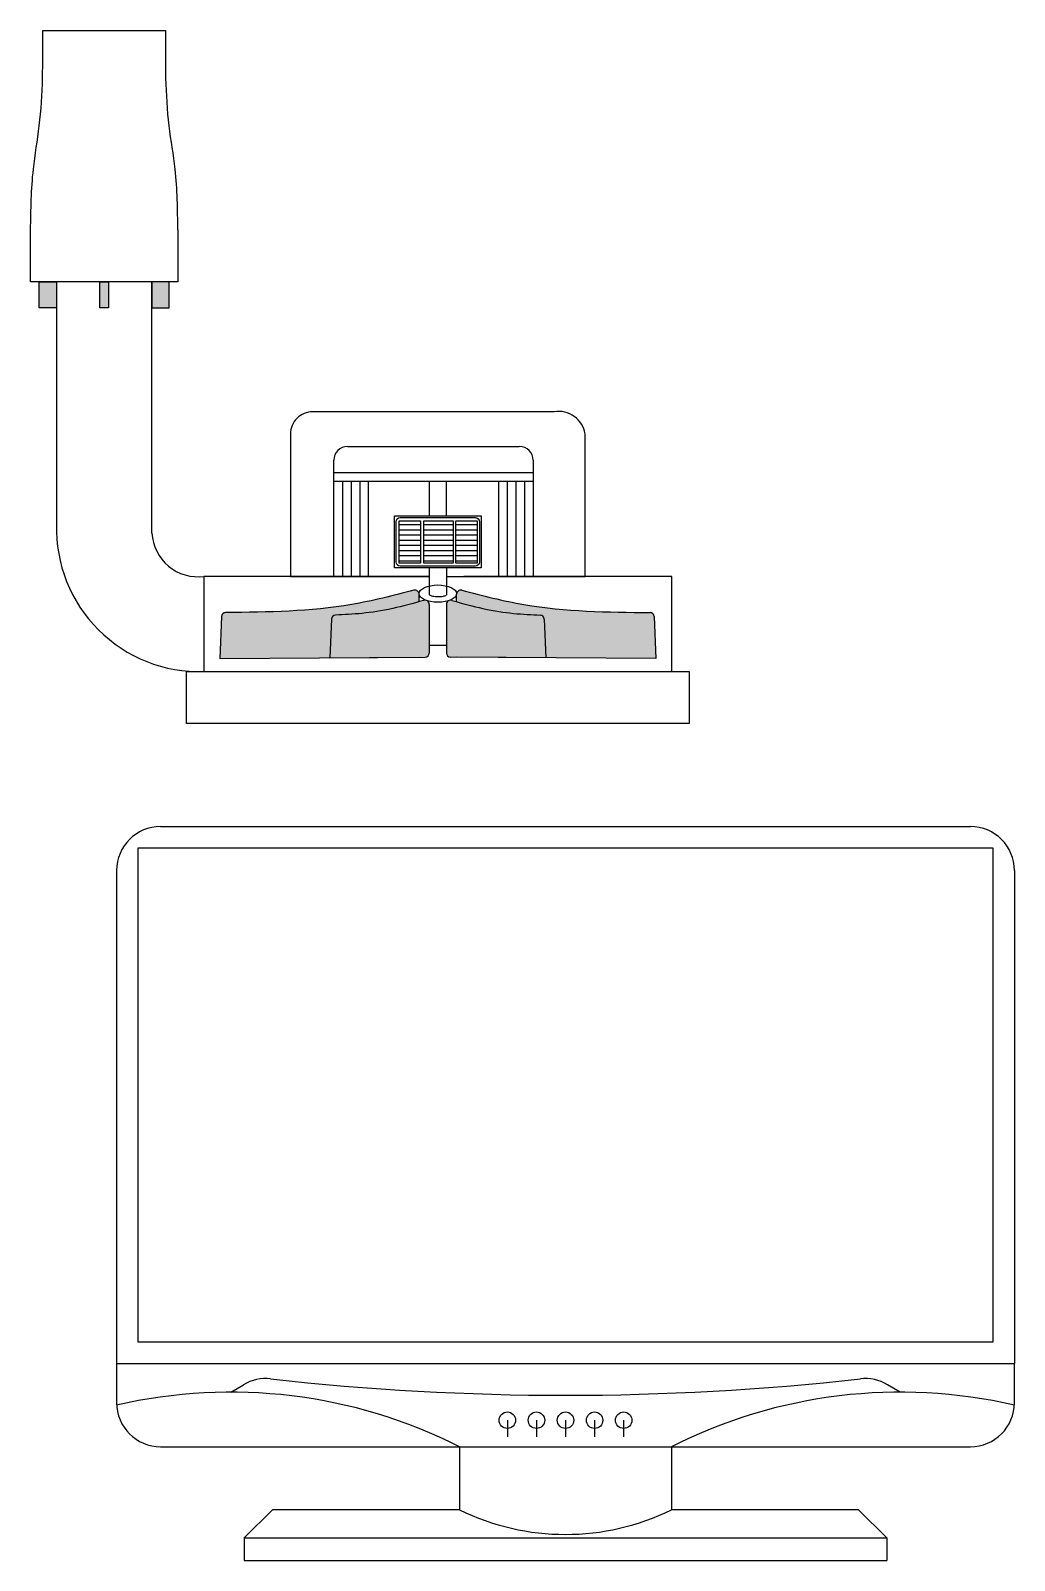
# Model space of a CAD drawing. Extents: x -2.4 to 62.2, y -8.6 to 10.3.
# Drawn here: x 50.04 to 53.59, y 3.69 to 9.21 of the extents above; entities that cross this region are included whole.
import ezdxf

# ---------------------------------------------------------------- set-up
doc = ezdxf.new("R2010")
doc.units = 0
doc.header["$LTSCALE"] = 0.25
doc.header["$MEASUREMENT"] = 0
doc.layers.get('0').update_dxf_attribs({"linetype": 'CONTINUOUS'})
doc.layers.add('MECHSYS', color=7, linetype='CONTINUOUS')

# ---------------------------------------------------------------- blocks, each defined once
blk = doc.blocks.new('Lab Fan')
at = {"layer": 'MECHSYS', "transparency": 33554516}
h = blk.add_hatch(color=256, dxfattribs=at)
h.dxf.hatch_style = 1
h.paths.add_polyline_path([(11.75, 4.625), (11.8125, 4.625), (11.8125, 4.71875), (11.75, 4.71875)])
h.paths.add_polyline_path([(12.21875, 4.71875), (12.15625, 4.71875), (12.15625, 4.625), (12.21875, 4.625)])
h.paths.add_polyline_path([(11.96875, 4.625), (12, 4.625), (12, 4.71875), (11.96875, 4.71875)])
at = {"layer": 'MECHSYS', "transparency": 33554679}
h = blk.add_hatch(dxfattribs=at)
h.set_pattern_fill('ANSI31', color=256, scale=0.15, angle=135)
h.set_pattern_definition([(180, (0, 0), (-1.734723475976807e-18, -0.01875), [])])
h.paths.add_polyline_path([(13.12555484524887, 3.856553567703909), (13.04848394424046, 3.856553567703909), (13.04848394424046, 3.703951036778772), (13.12555484524887, 3.703951036778772)])
h.paths.add_polyline_path([(13.24255580041658, 3.856069112152969), (13.13737095722111, 3.856069112152969), (13.13737095722111, 3.703951036778772), (13.24255580041658, 3.703951036778772)])
h.paths.add_polyline_path([(13.32962310981502, 3.856069112152969), (13.25255220880661, 3.856069112152969), (13.25255220880661, 3.703466581227833), (13.32962310981502, 3.703466581227833)])
at = {"layer": 'MECHSYS', "transparency": 33554475}
h = blk.add_hatch(color=256, dxfattribs=at)
h.dxf.hatch_style = 1
h.set_gradient(rotation=135)
edge = h.paths.add_edge_path()
edge.add_arc((13.10496389603929, 3.591440700239457), 0.01500000000000054, 0.1221001764602435, 104.6107405825961)
edge.add_spline(control_points=[(13.10118013385706, 3.605955628546366), (13.02671104807349, 3.586542972516352), (12.80465969163106, 3.530083997362452), (12.57483974447663, 3.52698415847127), (12.42205998034989, 3.525637205224561)], knot_values=[0.01912167569280898, 0.01912167569280898, 0.01912167569280898, 0.01912167569280898, 0.2493722040562046, 0.7050627165955055, 0.7050627165955055, 0.7050627165955055, 0.7050627165955055], degree=3, periodic=0)
edge.add_arc((12.42219221981006, 3.510637788145042), 0.01499999999999959, 90.51116884355761, 177.760049648033)
edge.add_line((12.40720368120476, 3.511224056409079), (12.40128481384592, 3.359902251444442))
edge.add_line((12.40128481384592, 3.359902251444442), (13.12044603282787, 3.365213264755287))
edge.add_line((13.12044603282787, 3.365213264755287), (13.11996386197899, 3.59147266596671))
h = blk.add_hatch(color=256, dxfattribs=at)
h.dxf.hatch_style = 1
h.set_gradient(rotation=135)
edge = h.paths.add_edge_path()
edge.add_arc((13.27003610396071, 3.591440700239457), 0.01500000000000054, 435.3892594174039, 539.8778998235397, ccw=False)
edge.add_spline(control_points=[(13.27381986614294, 3.605955628546366), (13.34828895192651, 3.586542972516352), (13.57034030836894, 3.530083997362452), (13.80016025552337, 3.52698415847127), (13.95294001965011, 3.525637205224561)], knot_values=[0.01912167569280898, 0.01912167569280898, 0.01912167569280898, 0.01912167569280898, 0.2493722040562046, 0.7050627165955055, 0.7050627165955055, 0.7050627165955055, 0.7050627165955055], degree=3, periodic=0)
edge.add_arc((13.95280778018994, 3.510637788145042), 0.01499999999999959, 362.239950351967, 449.4888311564424, ccw=False)
edge.add_line((13.96779631879524, 3.511224056409079), (13.97371518615408, 3.359902251444442))
edge.add_line((13.97371518615408, 3.359902251444442), (13.25455396717213, 3.365213264755287))
edge.add_line((13.25455396717213, 3.365213264755287), (13.25503613802101, 3.59147266596671))
h = blk.add_hatch(color=256, dxfattribs=at)
h.dxf.hatch_style = 1
h.set_gradient(rotation=135)
edge = h.paths.add_edge_path()
edge.add_arc((13.14150961739092, 3.555117145872306), 0.01499999999999968, 359.9833789336646, 471.7319079027787)
edge.add_spline(control_points=[(13.13595565531442, 3.569051043589305), (13.09779017269394, 3.55854657103615), (12.97110252845174, 3.523677710736397), (12.88092589750454, 3.51926575880356), (12.81819698264117, 3.51641768852142)], knot_values=[0.05600713990587171, 0.05600713990587171, 0.05600713990587171, 0.05600713990587171, 0.2493722040562046, 0.6978689158867264, 0.6978689158867264, 0.6978689158867264, 0.6978689158867264], degree=3, periodic=0)
edge.add_arc((12.81887732422418, 3.50143312528686), 0.01500000000000029, 92.63295840173288, 177.5929217869651)
edge.add_line((12.80389055948565, 3.502063111534381), (12.79803782791195, 3.362832276706101))
edge.add_line((12.79803782791195, 3.362832276706101), (13.12044603282787, 3.365213264755287))
edge.add_line((13.12044603282787, 3.365213264755287), (13.14156949261226, 3.364666789001418))
edge.add_arc((13.1414587204721, 3.379666379980274), 0.0150000000000001, 270.4231222538339, 359.9833789336662)
edge.add_line((13.15645871984094, 3.379662028595344), (13.15650961675977, 3.555112794487376))
h = blk.add_hatch(color=256, dxfattribs=at)
h.dxf.hatch_style = 1
h.set_gradient(rotation=135)
edge = h.paths.add_edge_path()
edge.add_arc((13.23349038260908, 3.555117145872306), 0.01499999999999968, 68.2680920976378, 180.0166210663354, ccw=False)
edge.add_spline(control_points=[(13.23904434468558, 3.569051043589305), (13.24435888571042, 3.567588296455114), (13.24967342673527, 3.566125549320923), (13.25497902066821, 3.564670265708928)], knot_values=[0.05600713990587171, 0.05600713990587171, 0.05600713990587171, 0.05600713990587171, 0.0829332127769466, 0.0829332127769466, 0.0829332127769466, 0.0829332127769466], degree=3, periodic=0)
edge.add_spline(control_points=[(13.25497902066821, 3.564670265708928), (13.28777465731991, 3.55567467479727), (13.40768037719401, 3.523492629549617), (13.49407410249546, 3.51926575880356), (13.55680301735883, 3.51641768852142)], knot_values=[0.0829332127769466, 0.0829332127769466, 0.0829332127769466, 0.0829332127769466, 0.2493722040562046, 0.6978689158867264, 0.6978689158867264, 0.6978689158867264, 0.6978689158867264], degree=3, periodic=0)
edge.add_arc((13.55612267577582, 3.50143312528686), 0.01500000000000029, 362.4070782130349, 447.39699669578437, ccw=False)
edge.add_line((13.57110944051435, 3.502063111534381), (13.57696217208805, 3.362832276706101))
edge.add_line((13.57696217208805, 3.362832276706101), (13.25455396717213, 3.365213264755287))
edge.add_line((13.25455396717213, 3.365213264755287), (13.23343050738774, 3.364666789001418))
edge.add_arc((13.2335412795279, 3.379666379980274), 0.0150000000000001, 180.0166210663337, 269.57687774616613, ccw=False)
edge.add_line((13.21854128015906, 3.379662028595344), (13.21849038324023, 3.555112794487376))
at = {"layer": 'MECHSYS'}
for p, q in [((11.8125, 4.71875), (11.8125, 3.8125)), ((12.15625, 3.8125), (12.15625, 4.71875)), ((12.8625, 4.125), (13.48125, 4.125)), ((12.8125, 3.65625), (12.8125, 4.075)), ((12.8125, 4.03125), (13.53125, 4.03125)), ((13.53125, 4.075), (13.53125, 3.65625)), ((12.8125, 4), (13.53125, 4)), ((12.84375, 4), (12.84375, 3.65625)), ((12.875, 4), (12.875, 3.65625)), ((12.90625, 4), (12.90625, 3.65625)), ((12.9375, 3.65625), (12.9375, 4)), ((13.15625, 4), (13.15625, 3.875)), ((13.21875, 3.875), (13.21875, 4)), ((13.40624997778521, 4), (13.40624997778521, 3.65625)), ((13.4375, 4), (13.4375, 3.65625)), ((13.46875, 4), (13.46875, 3.65625)), ((13.5, 4), (13.5, 3.65625)), ((13.15625, 3.6875), (13.15625, 3.588995378996206)), ((13.21875, 3.6875), (13.21875, 3.588986251105336)), ((13.12002097932332, 3.564670265701863), (13.11996386197918, 3.591472665966546)), ((13.25497902067668, 3.564670265701863), (13.25503613802082, 3.591472665966546)), ((13.15650961676432, 3.555112794477167), (13.15645871984094, 3.379662028595344)), ((13.21849038323568, 3.555112794477167), (13.21854128015906, 3.379662028595344)), ((12.40720368120476, 3.511224056409079), (12.40128481384592, 3.359902251444442)), ((12.80389055948564, 3.502063111534382), (12.7980082894763, 3.362129585833639)), ((13.57110944051436, 3.502063111534382), (13.5769917105237, 3.362129585833639)), ((13.96779631879524, 3.511224056409079), (13.97371518615408, 3.359902251444442)), ((13.21875, 3.40625), (13.15625, 3.40625)), ((12.40128481384592, 3.359902251444442), (13.12044603282787, 3.365213264755287)), ((12.7980082894763, 3.362129585833639), (13.14156949261226, 3.364666789001418)), ((13.5769917105237, 3.362129585833639), (13.23343050738774, 3.364666789001418)), ((13.97371518615408, 3.359902251444442), (13.25455396717213, 3.365213264755287))]:
    blk.add_line(p, q, dxfattribs=at)
for points in [[(11.76249757476211, 5.625), (12.20625242523789, 5.625)], [(12.25, 4.906250000003086), (12.25, 4.71875), (11.71875, 4.71875), (11.71875, 4.906250003091322)], [(13.15625, 3.65625), (12.34375, 3.65625), (12.34375, 3.3125), (14.03125, 3.3125), (14.03125, 3.65625), (13.28125, 3.65625)]]:
    blk.add_lwpolyline(points, dxfattribs=at)
for points in [[(11.75, 4.71875), (11.8125, 4.71875), (11.8125, 4.625), (11.75, 4.625)], [(11.96875, 4.71875), (12, 4.71875), (12, 4.625), (11.96875, 4.625)], [(12.21875, 4.71875), (12.15625, 4.71875), (12.15625, 4.625), (12.21875, 4.625)], [(13.03125, 3.875), (13.34375, 3.875), (13.34375, 3.6875), (13.03125, 3.6875)], [(13.04848394424046, 3.856553567703909), (13.12555484524887, 3.856553567703909), (13.12555484524887, 3.703951036778772), (13.04848394424046, 3.703951036778772)], [(13.13737095722111, 3.856069112152969), (13.24255580041658, 3.856069112152969), (13.24255580041658, 3.703951036778772), (13.13737095722111, 3.703951036778772)], [(13.25255220880661, 3.856069112152969), (13.32962310981502, 3.856069112152969), (13.32962310981502, 3.703466581227833), (13.25255220880661, 3.703466581227833)], [(12.28125, 3.3125), (14.09375, 3.3125), (14.09375, 3.125), (12.28125, 3.125)]]:
    blk.add_lwpolyline(points, close=True, dxfattribs=at)
blk.add_lwpolyline([(13.21875, 3.65625), (13.71875, 3.65625), (13.71875, 4.17, 0.414213562373095), (13.6075, 4.25), (12.73625, 4.25, 0.414213562373095), (12.65625, 4.17), (12.65625, 3.65625), (13.15625, 3.65625)], format="xyb", dxfattribs=at)
blk.add_lwpolyline([(13.05191986831528, 3.86812595935945), (13.32287814796824, 3.86812595935945, -0.414213562373095), (13.33787814796824, 3.85312595935945), (13.33787814796824, 3.707935188434245, -0.414213562373095), (13.32287814796824, 3.692935188434245), (13.05191986831528, 3.692935188434245, -0.414213562373095), (13.03691986831528, 3.707935188434245), (13.03691986831528, 3.85312595935945, -0.414213562373095)], format="xyb", close=True, dxfattribs=at)
for centre, radius, start, end in [((12.8625, 4.075), 0.05, 90, 180), ((13.48125, 4.075), 0.05, 0, 90), ((12.328125, 3.828125), 0.5158616881005993, 178.2642954110716, 271.7357045889284), ((12.3219572368421, 3.820723684210526), 0.1659111729927787, 182.8411320416264, 277.5477257738435), ((13.10496389603929, 3.591440700239458), 0.015, 0.1221001758326154, 104.6107437203722), ((13.27003610396071, 3.591440700239458), 0.015, 75.3892562796279, 179.8778998241674), ((13.14150961739092, 3.555117145872306), 0.015, 359.9833788946735, 111.7319082859278), ((13.23349038260908, 3.555117145872306), 0.015, 68.26809171407211, 180.0166211053265), ((12.42219221981006, 3.510637788145041), 0.015, 90.5051240734884, 177.7600496480335), ((12.81887732422418, 3.501433125286861), 0.015, 92.59960525004011, 177.5929217869651), ((13.55612267577582, 3.501433125286861), 0.015, 2.407078213034886, 87.40039474995983), ((13.95280778018994, 3.510637788145041), 0.015, 2.239950351966514, 89.49487592651154), ((13.1414587204721, 3.379666379980274), 0.015, 270.4231222538328, 359.9833789336657), ((13.2335412795279, 3.379666379980274), 0.015, 180.0166210663343, 269.5768777461672)]:
    blk.add_arc(centre, radius, start, end, dxfattribs=at)
blk.add_ellipse((13.1875, 3.59375), major_axis=(0.06724657362288156, 0), ratio=0.4647076916550402, dxfattribs=at)
for points in [[(11.71875, 4.90625), (11.7288109243778, 5.125), (11.75013590565698, 5.28125), (11.76249757476211, 5.625)], [(12.25, 4.90625), (12.2399390756222, 5.125), (12.21861409434302, 5.28125), (12.20625242523789, 5.625)], [(13.15635508998005, 3.589010635153034), (13.16817693561626, 3.585301195769087), (13.18852158466109, 3.583240388943775), (13.20735408725295, 3.584614249409302), (13.21848861106707, 3.58887323297947)]]:
    blk.add_spline(points, degree=3, dxfattribs=at)
for points, knots in [([(13.10118013385706, 3.605955628546366), (13.02671104807349, 3.586542972516352), (12.80465969163106, 3.530083997362452), (12.57483974447663, 3.52698415847127), (12.42205998034989, 3.525637205224561)], [0.01912167569280898, 0.01912167569280898, 0.01912167569280898, 0.01912167569280898, 0.2493722040562046, 0.7050627165955055, 0.7050627165955055, 0.7050627165955055, 0.7050627165955055]), ([(13.27381986614294, 3.605955628546366), (13.34828895192651, 3.586542972516352), (13.57034030836894, 3.530083997362452), (13.80016025552337, 3.52698415847127), (13.95294001965011, 3.525637205224561)], [0.01912167569280898, 0.01912167569280898, 0.01912167569280898, 0.01912167569280898, 0.2493722040562046, 0.7050627165955055, 0.7050627165955055, 0.7050627165955055, 0.7050627165955055]), ([(13.13746317826954, 3.569465239591886), (13.13696067061784, 3.569327174257692), (13.13645816296613, 3.569189108923498), (13.13595565531442, 3.569051043589305), (13.09779017269394, 3.55854657103615), (12.97110252845174, 3.523677710736397), (12.88092589750454, 3.51926575880356), (12.81819698264117, 3.51641768852142)], [0.05346688767975484, 0.05346688767975484, 0.05346688767975484, 0.05346688767975484, 0.05600713990587171, 0.05600713990587171, 0.05600713990587171, 0.2493722040562046, 0.6978689158867264, 0.6978689158867264, 0.6978689158867264, 0.6978689158867264]), ([(13.23753682173046, 3.569465239591886), (13.23803932938216, 3.569327174257692), (13.23854183703387, 3.569189108923498), (13.23904434468558, 3.569051043589305), (13.27720982730606, 3.55854657103615), (13.40389747154826, 3.523677710736397), (13.49407410249546, 3.51926575880356), (13.55680301735883, 3.51641768852142)], [0.05346688767975484, 0.05346688767975484, 0.05346688767975484, 0.05346688767975484, 0.05600713990587171, 0.05600713990587171, 0.05600713990587171, 0.2493722040562046, 0.6978689158867264, 0.6978689158867264, 0.6978689158867264, 0.6978689158867264])]:
    blk.add_open_spline(points, degree=3, knots=knots, dxfattribs=at)
blk = doc.blocks.new('MONITOR 42 POLLICI')
for p, q in [((1158.643631741696, 415.0000000000001), (2078.843631741696, 415.0000000000001)), ((1133.1987280896, 390.7369519594486), (2104.288535393793, 390.7369519594486)), ((1133.1987280896, -171.2369519594486), (1133.1987280896, 390.7369519594486)), ((2104.288535393793, 390.7369519594486), (2104.288535393793, -171.2369519594486)), ((1108.643631741696, 365.0000000000001), (1108.643631741696, -195.5)), ((2128.843631741696, 365.0000000000001), (2128.843631741696, -195.5)), ((2104.288535393793, -171.2369519594486), (1133.1987280896, -171.2369519594486)), ((1108.643631741696, -195.5), (2128.843631741696, -195.5)), ((1108.643631741696, -195.5), (1108.643631741696, -239.9057370564869)), ((2128.843631741696, -239.9057370564869), (2128.843631741696, -195.5)), ((1238.306168589161, -227.9350574689984), (1252.767172112461, -219.4195162743351)), ((1999.181094894169, -227.9350574689821), (1984.720091370859, -219.4195162743139)), ((1552.662297168522, -259.8025716426155), (1552.662297168522, -278.6516099277769)), ((1585.702964455091, -259.8025716426155), (1585.702964455091, -278.6516099277769)), ((1618.743631741659, -259.8025716426155), (1618.743631741659, -278.6516099277769)), ((1651.784299028227, -259.8025716426155), (1651.784299028227, -278.6516099277769)), ((1684.824966314796, -259.8025716426155), (1684.824966314796, -278.6516099277769)), ((1158.643631741696, -289.9057370564869), (2078.843631741696, -289.9057370564869)), ((1498.354537403817, -289.9057370564869), (1498.354537403817, -361.5214682886158)), ((1739.13272607948, -289.9057370564869), (1739.13272607948, -361.5214682886158)), ((1285.768425576155, -361.5214682886158), (1253.649451710996, -393.6231787960946)), ((1498.354537403817, -361.5214682886158), (1285.768425576155, -361.5214682886158)), ((1951.718837907238, -361.521468288616), (1739.132726079576, -361.521468288616)), ((1951.718837907238, -361.521468288616), (1983.837811772397, -393.6231787960949)), ((1253.649451710996, -393.6231787960946), (1983.837811772397, -393.6231787960949)), ((1253.649451710996, -393.6231787960946), (1253.649451710996, -419.1473961641709)), ((1983.837811772397, -393.6231787960949), (1983.837811772397, -419.1473961641711)), ((1253.649451710996, -419.1473961641709), (1983.837811772397, -419.1473961641711))]:
    blk.add_line(p, q)
for centre in [(1552.662297168522, -259.8025716426155), (1585.702964455091, -259.8025716426155), (1618.743631741659, -259.8025716426155), (1651.784299028227, -259.8025716426155), (1684.824966314796, -259.8025716426155)]:
    blk.add_circle(centre, 9.35429137555939)
for centre, radius, start, end in [((1158.643631741696, 365.0000000000001), 50, 90, 180), ((2078.843631741696, 365.0000000000001), 50, 0, 90), ((1278.138248676007, -262.5044147192275), 50, 83.63369844013208, 120.4922313499117), ((1618.743631741571, 2790.268419128526), 3021.715156399121, 263.6336984401327, 276.3663015598707), ((1959.349014807314, -262.504414719207), 50, 59.50776865008944, 96.36630155987297), ((1238.306168589161, -804.5425735347651), 576.6075160657667, 63.19231943132243, 102.995315879161), ((1158.643631741696, -239.9057370564869), 50, 180, 270), ((1999.181094894169, -804.5425735347488), 576.6075160657667, 77.00468412083212, 116.8076805686833), ((2078.843631741696, -239.9057370564869), 50, 270, 0), ((1618.743631741697, -117.572871902951), 272.0375924647748, 243.7335735661113, 296.2664264338886)]:
    blk.add_arc(centre, radius, start, end)

msp = doc.modelspace()

# ---------------------------------------------------------------- block references
at = {"xscale": 0.003173828125, "yscale": 0.003173828125, "zscale": 0.003173828125}
msp.add_blockref('MONITOR 42 POLLICI', (46.83141575290055, 5.018237809582427), dxfattribs=at)
at = {"layer": 'MECHSYS'}
msp.add_blockref('Lab Fan', (38.32104898637818, 3.581694374446901), dxfattribs=at)

doc.saveas('drawing.dxf')
